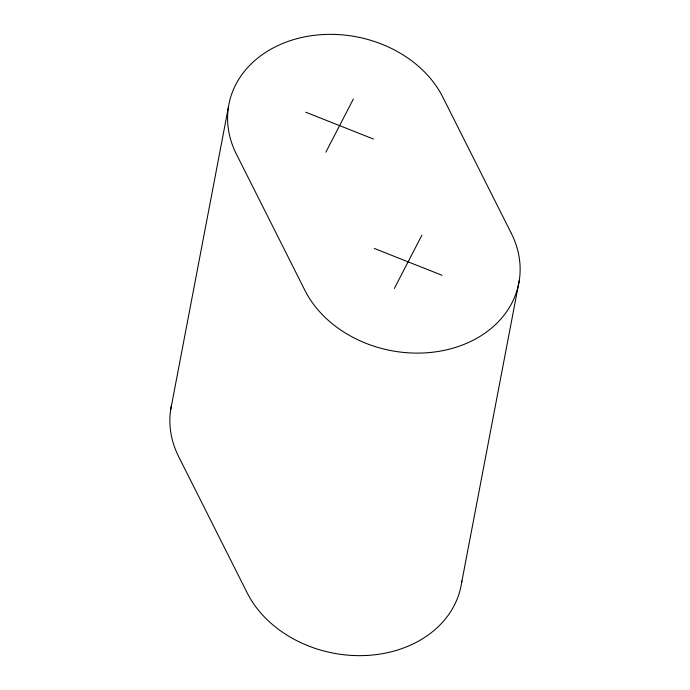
<?xml version="1.0" encoding="UTF-8"?>
<svg xmlns="http://www.w3.org/2000/svg" width="690" height="690" viewBox="0 0 690 690"><rect width="100%" height="100%" fill="white"/><g stroke="black" fill="none" stroke-linecap="round" stroke-linejoin="round"><path stroke-width="1.03" d="M170.723 409.515L228.433 106.985M461.567 583.016L519.277 280.485M325.844 152.214L353.349 99.032M394.361 288.437L421.866 235.256M305.722 112.203L373.471 139.044M374.239 248.426L441.988 275.267M461.852 580.997A112.737 90.39 10.8 0 1 367.054 655.44A112.737 90.39 10.8 0 1 247.21 592.908L178.693 456.685A112.737 90.39 10.8 0 1 171.5 405.315M511.307 233.315L442.79 97.092A112.737 90.39 10.8 0 0 296.001 38.933A112.737 90.39 10.8 0 0 236.411 154.155L304.92 290.378A112.737 90.39 10.8 0 0 451.709 348.536A112.737 90.39 10.8 0 0 511.307 233.315"/></g></svg>
